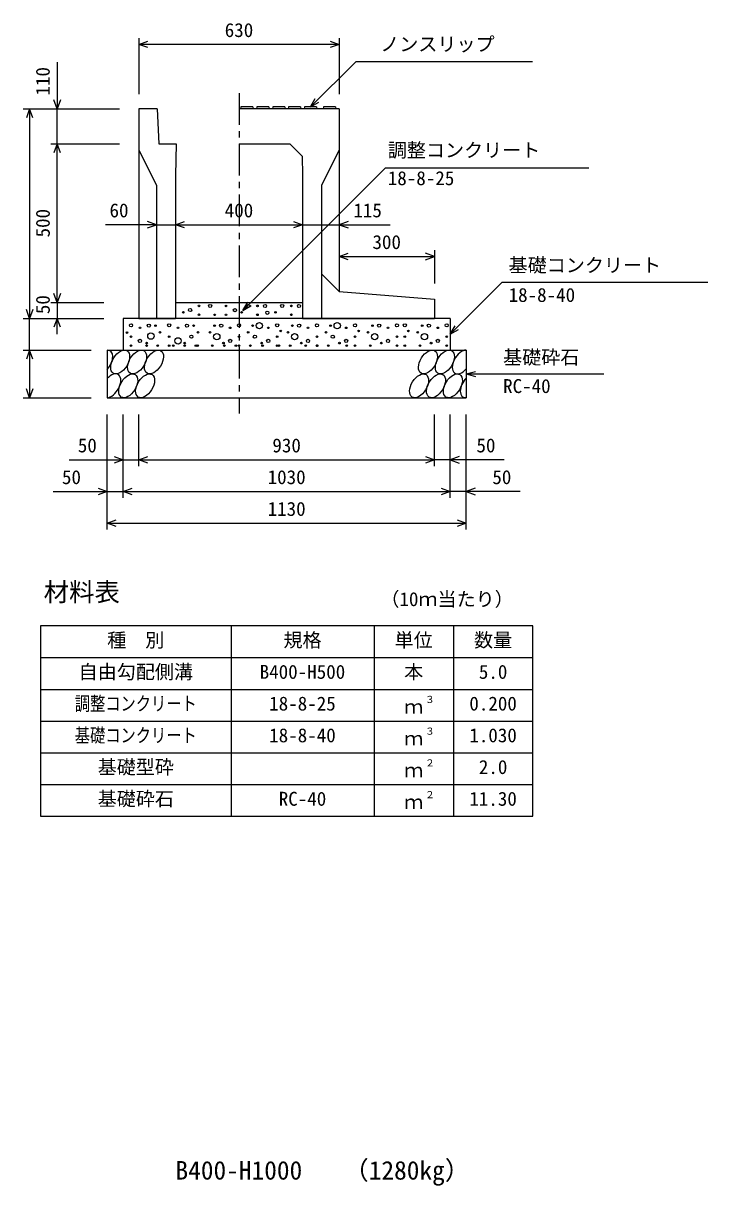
# Model space of a CAD drawing. Units: millimetres, scale not verified. Extents: x -16800 to 16800, y -5940 to 5940.
# Drawn here: x 4753 to 6907, y 32 to 3695 of the extents above; entities that cross this region are included whole.
import ezdxf
from ezdxf.enums import TextEntityAlignment as Align

# ---------------------------------------------------------------- set-up
doc = ezdxf.new("R2010")
doc.units = ezdxf.units.MM
doc.header["$LTSCALE"] = 20
doc.linetypes.add('CHAIN1', pattern=[8, 5, -1, 1, -1])
for name, color, linetype, lineweight in [('0-0_DIM', 7, 'Continuous', 25), ('0-2_HATCH', 6, 'Continuous', 25), ('0-3_HYO', 3, 'Continuous', 25), ('0-4_HYO2', 4, 'Continuous', 25), ('0-5_OUTLINE', 3, 'Continuous', 25), ('0-6_TXT', 7, 'Continuous', 25)]:
    doc.layers.add(name, color=color, linetype=linetype, lineweight=lineweight)
doc.styles.add('ＭＳ ゴシック', font='')
doc.styles.get('ＭＳ ゴシック').set_extended_font_data('MS Gothic')

msp = doc.modelspace()

# ---------------------------------------------------------------- linework, layer by layer
at = {"layer": '0-0_DIM'}
for p, q in [((5116.92, 3647.87), (5116.92, 3471.13)), ((5746.92, 3627.87), (5116.92, 3627.87)), ((5746.92, 3647.87), (5746.92, 3471.13)), ((4859.39, 3571.82), (4859.39, 3424.66)), ((5656.92, 3431.16), (5799.14, 3573.38)), ((6356.02, 3573.38), (5799.14, 3573.38)), ((5656.92, 3431.16), (5671.92, 3457.14)), ((5656.92, 3431.16), (5682.9, 3446.16)), ((4752.72, 3424.66), (5056.05, 3424.66)), ((4772.72, 3424.66), (4772.72, 2764.66)), ((4859.39, 3314.66), (4859.39, 3424.66)), ((4839.39, 3314.66), (5056.05, 3314.66)), ((4859.39, 2814.66), (4859.39, 3314.66)), ((5444.25, 2789.66), (5893.52, 3238.94)), ((5893.52, 3238.94), (6532.73, 3238.94)), ((5171.92, 3059.79), (5011.83, 3059.79)), ((5171.92, 3059.79), (5231.92, 3059.79)), ((5231.92, 3059.79), (5631.92, 3059.79)), ((5631.92, 3059.79), (5746.92, 3059.79)), ((5746.92, 3059.79), (5907.69, 3059.79)), ((6046.92, 2979.79), (6046.92, 2874.66)), ((5746.92, 2959.79), (6046.92, 2959.79)), ((6260.58, 2878.32), (6096.92, 2714.66)), ((6260.58, 2878.32), (6907.45, 2878.32)), ((4839.39, 2814.66), (5006.05, 2814.66)), ((4859.39, 2814.66), (4859.39, 2764.66)), ((5444.25, 2789.66), (5459.25, 2815.64)), ((5444.25, 2789.66), (5470.23, 2804.66)), ((4752.72, 2764.66), (5006.05, 2764.66)), ((4772.72, 2664.66), (4772.72, 2764.66)), ((4859.39, 2714.66), (4859.39, 2764.66)), ((6096.92, 2714.66), (6111.92, 2740.64)), ((6096.92, 2714.66), (6122.9, 2729.66)), ((4752.72, 2664.66), (4966.92, 2664.66)), ((4772.72, 2664.66), (4772.72, 2514.66)), ((6146.92, 2589.66), (6175.9, 2597.43)), ((6146.92, 2589.66), (6580.24, 2589.66)), ((6146.92, 2589.66), (6175.9, 2581.9)), ((4752.72, 2514.66), (4966.92, 2514.66)), ((5016.92, 2099.15), (5016.92, 2461.49)), ((5066.92, 2199.15), (5066.92, 2461.49)), ((5116.92, 2299.15), (5116.92, 2461.49)), ((6046.92, 2299.15), (6046.92, 2461.49)), ((6096.92, 2199.15), (6096.92, 2461.49)), ((6146.92, 2099.15), (6146.92, 2461.49)), ((4896.92, 2319.15), (5116.92, 2319.15)), ((5116.92, 2319.15), (6046.92, 2319.15)), ((6266.92, 2319.15), (6046.92, 2319.15)), ((4846.92, 2219.15), (5066.92, 2219.15)), ((5066.92, 2219.15), (6096.92, 2219.15)), ((6316.92, 2219.15), (6096.92, 2219.15)), ((5016.92, 2119.15), (6146.92, 2119.15))]:
    msp.add_line(p, q, dxfattribs=at)
at = {"layer": '0-0_DIM', "linetype": 'CHAIN1'}
msp.add_line((5431.92, 3474.66), (5431.92, 2464.66), dxfattribs=at)
at = {"layer": '0-0_DIM'}
for points in [[(5145.15, 3617.61), (5116.96, 3627.87), (5145.15, 3638.13)], [(5718.77, 3638.13), (5746.96, 3627.87), (5718.77, 3617.61)], [(4869.65, 3452.85), (4859.39, 3424.66), (4849.13, 3452.85)], [(4782.98, 3396.47), (4772.72, 3424.66), (4762.46, 3396.47)], [(4869.65, 3286.47), (4859.39, 3314.66), (4849.13, 3286.47)], [(5143.73, 3049.53), (5171.92, 3059.79), (5143.73, 3070.05)], [(5260.11, 3049.53), (5231.92, 3059.79), (5260.11, 3070.05)], [(5603.73, 3070.05), (5631.92, 3059.79), (5603.73, 3049.53)], [(5775.11, 3070.05), (5746.92, 3059.79), (5775.11, 3049.53)], [(5775.11, 2949.53), (5746.92, 2959.79), (5775.11, 2970.05)], [(6018.73, 2949.53), (6046.92, 2959.79), (6018.73, 2970.05)], [(4869.65, 2842.85), (4859.39, 2814.66), (4849.13, 2842.85)], [(4782.98, 2792.85), (4772.72, 2764.66), (4762.46, 2792.85)], [(4869.65, 2736.47), (4859.39, 2764.66), (4849.13, 2736.47)], [(4782.98, 2636.47), (4772.72, 2664.66), (4762.46, 2636.47)], [(4782.98, 2542.85), (4772.72, 2514.66), (4762.46, 2542.85)], [(5038.73, 2329.41), (5066.92, 2319.15), (5038.73, 2308.89)], [(5145.11, 2308.89), (5116.92, 2319.15), (5145.11, 2329.41)], [(6018.73, 2329.41), (6046.92, 2319.15), (6018.73, 2308.89)], [(6125.11, 2329.41), (6096.92, 2319.15), (6125.11, 2308.89)], [(4988.73, 2229.41), (5016.92, 2219.15), (4988.73, 2208.89)], [(5095.11, 2208.89), (5066.92, 2219.15), (5095.11, 2229.41)], [(6068.73, 2229.41), (6096.92, 2219.15), (6068.73, 2208.89)], [(6175.11, 2229.41), (6146.92, 2219.15), (6175.11, 2208.89)], [(5045.11, 2108.89), (5016.92, 2119.15), (5045.11, 2129.41)], [(6118.73, 2129.41), (6146.92, 2119.15), (6118.73, 2108.89)]]:
    msp.add_lwpolyline(points, dxfattribs=at)
at = {"layer": '0-2_HATCH'}
for p, q in [((5437.92, 3431.16), (5436.92, 3424.66)), ((5475.92, 3431.16), (5437.92, 3431.16)), ((5475.92, 3431.16), (5476.92, 3424.66)), ((5487.92, 3431.16), (5486.92, 3424.66)), ((5525.92, 3431.16), (5487.92, 3431.16)), ((5525.92, 3431.16), (5526.92, 3424.66)), ((5537.92, 3431.16), (5536.92, 3424.66)), ((5575.92, 3431.16), (5537.92, 3431.16)), ((5575.92, 3431.16), (5576.92, 3424.66)), ((5587.92, 3431.16), (5586.92, 3424.66)), ((5625.92, 3431.16), (5587.92, 3431.16)), ((5625.92, 3431.16), (5626.92, 3424.66)), ((5637.92, 3431.16), (5636.92, 3424.66)), ((5675.92, 3431.16), (5637.92, 3431.16)), ((5675.92, 3431.16), (5676.92, 3424.66)), ((5697.92, 3431.16), (5696.92, 3424.66)), ((5735.92, 3431.16), (5697.92, 3431.16)), ((5735.92, 3431.16), (5736.92, 3424.66))]:
    msp.add_line(p, q, dxfattribs=at)
for centre, radius in [((5256.83, 2783.84), 2.5), ((5277.86, 2790.84), 5), ((5305.89, 2803.97), 2.5), ((5341.06, 2803.69), 5), ((5390.96, 2803.69), 2.5), ((5419, 2790.56), 5), ((5440.03, 2783.56), 2.5), ((5461.06, 2803.69), 5), ((5489.91, 2803.97), 2.5), ((5513.92, 2803.69), 5), ((5521.02, 2782.29), 5), ((5546.82, 2783.56), 2.5), ((5567.85, 2803.69), 5), ((5596.7, 2803.97), 2.5), ((5620.71, 2803.69), 5), ((5091.89, 2742.72), 5), ((5211.89, 2742.72), 5), ((5305.89, 2775.96), 2.5), ((5355.08, 2775.68), 2.5), ((5390.96, 2775.68), 2.5), ((5431.96, 2742.72), 5), ((5495.88, 2741.84), 10), ((5489.91, 2775.96), 2.5), ((5551.96, 2742.72), 5), ((5596.7, 2775.96), 2.5), ((5677.18, 2742.72), 5), ((5741.11, 2741.84), 10), ((5797.18, 2742.72), 5), ((5929.11, 2742.72), 5), ((5953.78, 2742.72), 5), ((6085.71, 2742.72), 5), ((5079.47, 2719.92), 2.5), ((5119.93, 2734.84), 2.5), ((5147.97, 2741.84), 5), ((5154.5, 2708.83), 10), ((5169, 2741.84), 2.5), ((5183.01, 2720.83), 2.5), ((5239.93, 2734.84), 2.5), ((5267.97, 2741.84), 5), ((5281.98, 2706.82), 5), ((5289, 2741.84), 2.5), ((5303.01, 2720.83), 2.5), ((5340.83, 2720.83), 2.5), ((5361.86, 2706.82), 10), ((5354.85, 2741.84), 2.5), ((5375.88, 2741.84), 5), ((5403.92, 2734.84), 2.5), ((5460.83, 2720.83), 2.5), ((5474.85, 2741.84), 2.5), ((5481.86, 2706.82), 5), ((5523.92, 2734.84), 2.5), ((5563.3, 2725.15), 2.5), ((5586.06, 2720.83), 2.5), ((5607.09, 2706.82), 10), ((5600.07, 2741.84), 2.5), ((5621.11, 2741.84), 5), ((5649.14, 2734.84), 2.5), ((5706.06, 2720.83), 2.5), ((5720.07, 2741.84), 2.5), ((5727.09, 2706.82), 5), ((5769.14, 2734.84), 2.5), ((5808.52, 2725.15), 2.5), ((5837.98, 2720.83), 2.5), ((5859.01, 2706.82), 10), ((5852, 2741.84), 2.5), ((5873.03, 2741.84), 5), ((5901.07, 2734.84), 2.5), ((5965.12, 2725.15), 2.5), ((5994.58, 2720.83), 2.5), ((6015.61, 2706.82), 10), ((6008.6, 2741.84), 2.5), ((6029.63, 2741.84), 5), ((6057.67, 2734.84), 2.5), ((5091.89, 2706.82), 2.5), ((5091.89, 2678.81), 2.5), ((5119.93, 2693.69), 5), ((5140.96, 2686.69), 2.5), ((5140.99, 2678.81), 2.5), ((5176, 2678.81), 2.5), ((5211.89, 2706.82), 2.5), ((5211.89, 2678.81), 2.5), ((5225.1, 2678.81), 2.5), ((5239.93, 2693.69), 10), ((5260.96, 2686.69), 2.5), ((5260.99, 2678.81), 2.5), ((5296, 2678.81), 2.5), ((5301.89, 2678.81), 2.5), ((5347.84, 2678.81), 2.5), ((5382.89, 2686.69), 2.5), ((5386, 2678.81), 2.5), ((5403.92, 2693.69), 5), ((5421.89, 2678.81), 2.5), ((5431.96, 2706.82), 2.5), ((5431.96, 2678.81), 2.5), ((5467.84, 2678.81), 2.5), ((5502.89, 2686.69), 2.5), ((5506, 2678.81), 2.5), ((5523.92, 2693.69), 5), ((5551.96, 2706.82), 2.5), ((5551.96, 2678.81), 2.5), ((5557.84, 2678.81), 2.5), ((5593.07, 2678.81), 2.5), ((5628.11, 2686.69), 2.5), ((5641.96, 2678.81), 2.5), ((5649.14, 2693.69), 5), ((5677.18, 2706.82), 2.5), ((5677.18, 2678.81), 2.5), ((5677.84, 2678.81), 2.5), ((5713.07, 2678.81), 2.5), ((5748.11, 2686.69), 2.5), ((5769.14, 2693.69), 5), ((5770.9, 2678.81), 2.5), ((5797.18, 2706.82), 2.5), ((5797.18, 2678.81), 2.5), ((5844.99, 2678.81), 2.5), ((5880.04, 2686.69), 2.5), ((5901.07, 2693.69), 5), ((5929.11, 2706.82), 2.5), ((5929.11, 2678.81), 2.5), ((5953.78, 2706.82), 2.5), ((5953.78, 2678.81), 2.5), ((6001.59, 2678.81), 2.5), ((6036.64, 2686.69), 2.5), ((6057.67, 2693.69), 5), ((6085.71, 2706.82), 2.5), ((6085.71, 2678.81), 2.5)]:
    msp.add_circle(centre, radius, dxfattribs=at)
for centre, start_param, end_param in [((5004.56, 2627.15), 4.385593, 6.6745444), ((6133.07, 2627.15), 0.3357715, 4.4411806), ((5029.88, 2552.16), 3.5111464, 7.548991), ((6158.39, 2552.16), 1.2110787, 3.5658734)]:
    msp.add_ellipse(centre, major_axis=(21.81, 35.31), ratio=0.5792, start_param=start_param, end_param=end_param, dxfattribs=at)
for centre in [(5057.77, 2627.15), (5110.98, 2627.15), (5164.19, 2627.15), (6026.65, 2627.15), (6079.86, 2627.15), (5083.09, 2552.16), (5136.3, 2552.16), (5998.76, 2552.16), (6051.97, 2552.16), (6105.18, 2552.16)]:
    msp.add_ellipse(centre, major_axis=(21.81, 35.31), ratio=0.5792, dxfattribs=at)
at = {"layer": '0-3_HYO'}
for p, q in [((5406.92, 1795.7), (5406.92, 1195.7)), ((5856.92, 1795.7), (5856.92, 1195.7)), ((6106.92, 1795.7), (6106.92, 1195.7)), ((4806.92, 1695.7), (6356.92, 1695.7))]:
    msp.add_line(p, q, dxfattribs=at)
msp.add_lwpolyline([(4806.92, 1195.7), (6356.92, 1195.7), (6356.92, 1795.7), (4806.92, 1795.7)], close=True, dxfattribs=at)
at = {"layer": '0-4_HYO2'}
for p, q in [((4806.92, 1595.7), (6356.92, 1595.7)), ((4806.92, 1495.7), (6356.92, 1495.7)), ((4806.92, 1395.7), (6356.92, 1395.7)), ((4806.92, 1295.7), (6356.92, 1295.7))]:
    msp.add_line(p, q, dxfattribs=at)
at = {"layer": '0-5_OUTLINE'}
for p, q in [((5174.42, 3424.66), (5116.92, 3424.66)), ((5116.92, 3424.66), (5116.92, 2764.66)), ((5746.92, 3424.66), (5431.92, 3424.66)), ((5746.92, 3424.66), (5746.92, 2849.66)), ((5234.42, 3314.66), (5231.92, 3214.66)), ((5116.92, 3294.66), (5171.92, 3184.66)), ((5746.92, 3294.66), (5691.92, 3184.66)), ((5231.92, 3214.66), (5231.92, 2764.66)), ((5631.92, 3214.66), (5631.92, 2764.66)), ((5171.92, 3184.66), (5171.92, 2764.66)), ((5691.92, 3184.66), (5691.92, 2764.66)), ((5746.92, 2849.66), (5691.92, 2904.66)), ((5746.92, 2849.66), (6046.92, 2824.66)), ((6046.92, 2824.66), (6046.92, 2764.66)), ((5231.92, 2814.66), (5631.92, 2814.66)), ((5066.92, 2764.66), (5066.92, 2664.66)), ((6096.92, 2764.66), (5066.92, 2764.66)), ((5116.92, 2764.66), (5231.92, 2764.66)), ((5631.92, 2764.66), (6046.92, 2764.66)), ((6096.92, 2764.66), (6096.92, 2664.66)), ((5016.92, 2664.66), (5016.92, 2514.66)), ((5016.92, 2664.66), (6146.92, 2664.66)), ((6146.92, 2664.66), (6146.92, 2514.66)), ((5016.92, 2514.66), (6146.92, 2514.66))]:
    msp.add_line(p, q, dxfattribs=at)
for points in [[(5174.42, 3424.66), (5179.42, 3314.66), (5234.42, 3314.66)], [(5431.92, 3314.66), (5591.92, 3314.66), (5630.39, 3276.2), (5631.92, 3214.66)]]:
    msp.add_lwpolyline(points, dxfattribs=at)

# ---------------------------------------------------------------- texts
at = {"layer": '0-0_DIM', "style": 'ＭＳ ゴシック'}
for s, p in [('630', (5386.92, 3637.87)), ('ノンスリップ', (5876.44, 3593.55)), ('調整コンクリート', (5900.24, 3259.45)), ('18-8-25', (5900.24, 3171.17)), ('60', (5024.24, 3069.79)), ('400', (5386.85, 3069.74)), ('115', (5791.84, 3069.79)), ('300', (5851.92, 2969.79)), ('基礎コンクリート', (6280.58, 2897.05)), ('18-8-40', (6280.58, 2803.24)), ('基礎砕石', (6263.24, 2606.83)), ('RC-40', (6263.24, 2516.15)), ('50', (4924.48, 2329.15)), ('930', (5536.92, 2329.15)), ('50', (6179.37, 2329.15)), ('50', (4874.48, 2229.15)), ('1030', (5521.92, 2229.15)), ('50', (6229.37, 2229.15)), ('1130', (5521.92, 2129.15))]:
    msp.add_text(s, height=43.99, dxfattribs=at).set_placement(p, align=Align.BOTTOM_LEFT)
for s, p in [('110', (4849.39, 3466.75)), ('500', (4849.39, 3019.66)), ('50', (4849.39, 2777.99))]:
    msp.add_text(s, height=43.99, rotation=90, dxfattribs=at).set_placement(p, align=Align.BOTTOM_LEFT)
at = {"layer": '0-6_TXT', "style": 'ＭＳ ゴシック'}
for s, height, p in [('材料表', 58.65, (4816.92, 1855.7)), ('（10ｍ当たり）', 43.99, (5876.92, 1844.7)), ('種\u3000別', 43.99, (5016.92, 1715.7)), ('規格', 43.99, (5571.92, 1715.7)), ('単位', 43.99, (5921.92, 1715.7)), ('数量', 43.99, (6171.92, 1715.7)), ('自由勾配側溝', 43.99, (4926.92, 1615.7)), ('B400-H500', 43.99, (5496.92, 1615.7)), ('本', 43.99, (5951.92, 1615.7)), ('5.0', 43.99, (6186.92, 1615.7)), ('３', 21.99, (6017.47, 1546.07)), ('18-8-25', 43.99, (5526.92, 1515.7)), ('ｍ', 43.99, (5951.92, 1505.7)), ('0.200', 43.99, (6156.92, 1515.7)), ('18-8-40', 43.99, (5526.92, 1415.7)), ('３', 21.99, (6017.47, 1446.07)), ('1.030', 43.99, (6156.92, 1415.7)), ('ｍ', 43.99, (5951.92, 1405.7)), ('基礎型砕', 43.99, (4986.92, 1315.7)), ('２', 21.99, (6017.47, 1346.07)), ('2.0', 43.99, (6186.92, 1315.7)), ('ｍ', 43.99, (5951.92, 1305.7)), ('基礎砕石', 43.99, (4986.92, 1215.7)), ('RC-40', 43.99, (5556.92, 1215.7)), ('ｍ', 43.99, (5951.92, 1205.7)), ('２', 21.99, (6017.47, 1246.07)), ('11.30', 43.99, (6156.92, 1215.7)), ('（1280kg）', 58.65, (5760.29, 33.34)), ('B400-H1000', 58.65, (5231.92, 33.34))]:
    msp.add_text(s, height=height, dxfattribs=at).set_placement(p, align=Align.BOTTOM_LEFT)
at = {"layer": '0-6_TXT', "style": 'ＭＳ ゴシック', "width": 0.8}
for s, p in [('調整コンクリート', (4914.92, 1515.7)), ('基礎コンクリート', (4914.92, 1415.7))]:
    msp.add_text(s, height=43.99, dxfattribs=at).set_placement(p, align=Align.BOTTOM_LEFT)

doc.saveas('drawing.dxf')
